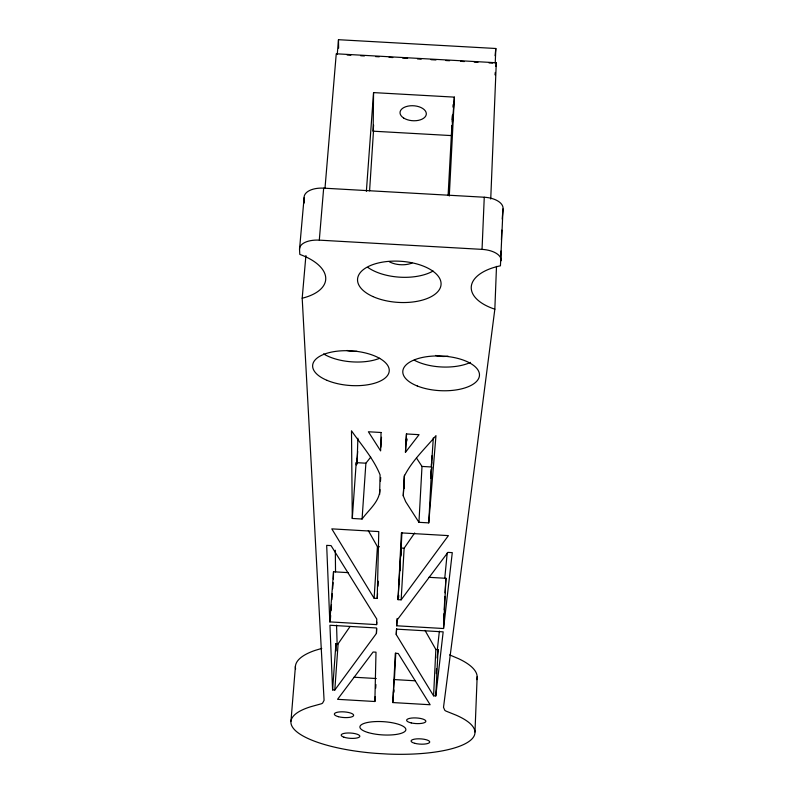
<?xml version="1.0" encoding="UTF-8"?>
<svg xmlns="http://www.w3.org/2000/svg" width="794" height="794" viewBox="0 0 794 794"><rect width="100%" height="100%" fill="white"/><g stroke="black" fill="none" stroke-linecap="round" stroke-linejoin="round"><path stroke-width="1.19" d="M357.052 463.746L357.886 438.219M454.376 97.126L451.488 135.595L373.15 131.189L373.567 92.6L454.376 97.126L449.285 196.009M374.867 701.509L375.999 652.182L373.091 652.013L337.559 699.325L374.867 701.509L375.165 696.675M376.425 633.443L376.555 627.975L329.947 625.255L332.587 689.907L334.8 690.036L376.425 633.443L376.733 628.6M376.634 624.62L376.763 619.022L331.048 545.607L326.681 545.359L329.808 621.891L376.634 624.62L376.783 622.178M377.229 598.448L378.768 531.583L331.793 528.864L374.113 598.269L377.229 598.448L377.547 593.535M379.621 494.493L380.078 474.862C373.498 458.505 361.478 445.106 351.494 430.795L352.278 518.462L362.074 519.028C368.585 509.927 379.681 501.649 379.939 489.62M500.617 260.879L500.994 251.043M501.411 239.977L501.778 230.131M502.195 219.065L503.029 208.931A19.949 10.53 2.1 0 0 484.261 197.23L323.664 188.158A19.939 10.511 5.2 0 0 304.112 197.686L299.527 249.316L299.804 254.408A52.116 25.517 5.7 0 1 302.196 298.216L324.081 700.338L322.562 703.156A15.582 4.645 4.1 0 1 321.292 703.802L310.93 706.67A92.193 26.559 3.5 0 0 298.613 733.199A92.193 26.559 3.5 0 0 376.098 753.377L387.79 754.062A92.193 26.559 3.5 0 0 466.485 743.045A92.193 26.559 3.5 0 0 456.143 715.176L446.029 711.106A15.602 4.655 2.8 0 1 444.809 710.322L443.509 707.325L494.841 309.184L496.498 266.367M494.841 309.184A50.588 24.822 1.5 0 1 471.338 286.138A50.588 24.822 1.5 0 1 500.438 265.801L503.029 208.931M474.981 731.989L477.164 676.667M495.228 63.282L495.833 48.494L338.482 39.7L337.252 54.439M490.732 199.046L496.29 62.746L336.249 53.794L324.984 188.436M501.083 260.76A20.207 10.183 2.2 0 0 482.047 249.376L484.261 197.23M443.578 623.31L444.044 613.554M444.213 609.891L444.858 596.473M445.027 592.81L445.94 578.3L428.889 577.317M443.548 628.52L452.282 552.634L447.915 552.376L396.99 620.193L396.702 625.791L443.548 628.52L445.94 578.3M433.584 695.812L396.256 634.595L396.534 629.136L443.171 631.855L435.797 695.941L433.584 695.812L435.856 649.492L424.988 630.357M436.283 673.61L436.521 668.816M435.797 695.941L438.05 649.621L435.856 649.492M392.822 702.561L395.313 653.303L398.221 653.482L430.14 704.744L392.822 702.561L394.171 679.565L415.202 680.795M398.022 599.659L401.397 532.893L448.402 535.613L401.149 599.837L398.022 599.659L401.049 548.029L404.136 548.207L414.637 533.002M403.263 495.853L404.255 476.251C411.977 460.768 424.959 448.759 435.966 435.648L428.75 522.879L418.944 522.313L405.684 501.689L403.263 495.853L404.483 475.169M405.466 452.312L406.389 433.951L419.063 434.675L405.466 452.312L406.558 433.742M393.477 693.182L393.606 690.701M399.938 569.715L400.245 563.69M400.623 556.455L400.99 549.23M406.508 441.097L406.627 438.655L406.488 441.097M393.764 692.289L393.893 689.827M394.39 680.011L395.779 653.025M398.598 597.803L398.727 595.351M399.293 584.305L399.481 580.622L399.213 584.265M399.978 570.797L400.295 564.633M400.732 556.008L401.933 532.585M404.206 488.211L404.325 485.749M406.597 441.375L406.727 438.913M430.755 477.899L431.211 469.254M431.41 467.051L433.306 437.911M428.75 522.879L431.678 466.991L422.001 466.435L416.503 458.039M451.865 126.057L448.114 195.274M452.183 119.973L452.431 115.12M451.488 135.595L451.994 125.7M452.183 121.988L452.511 115.805M452.957 107.14L453.086 104.669M418.944 522.313L422.001 466.435M401.149 599.837L404.136 548.207M406.3 441.583L406.439 439.102M404.067 487.456L404.206 485.005M396.702 625.791L397.129 618.447M398.28 598.031L398.429 595.569M399.074 584.483L399.362 579.56M396.256 634.595L396.613 628.54M432.005 455.716L431.41 465.542L431.648 462.505M369.577 190.838L373.547 130.156M375.691 688.2L375.919 684.567M380.485 481.114L380.723 477.462M374.113 598.269L377.418 546.659L368.277 530.561M378.013 586.161L378.321 581.248M380.872 447.171L381.507 437.266M362.074 519.028L365.885 463.2L370.729 457.146M352.278 518.462L356.218 462.644L365.885 463.2M356.774 464.401L357.687 451.449M366.371 191.324L373.567 92.6M332.587 689.907L335.931 643.666L338.115 643.795L350.065 626.506M373.15 131.189L373.597 125.015M334.8 690.036L338.115 643.795M329.808 621.891L333.52 571.779L348.139 572.633M330.215 621.603L330.671 615.519M331.029 610.646L331.475 604.562M331.842 599.688L332.289 593.604M332.656 588.731L333.103 582.637M333.371 578.985L333.52 571.779M290.971 721.2L295.447 666.047M430.775 478.137L431.678 466.991M299.527 249.316A20.207 10.173 5.1 0 1 319.297 240.145L323.664 188.158M302.196 298.216L305.908 255.539M447.211 553.031L444.769 578.26M495.079 55.699L495.833 48.494M495.009 74.854L495.267 72.433M495.903 66.378L496.29 62.746M439.37 631.131L437.385 649.303M437.117 658.028L438.05 649.621M321.769 648.42L315.268 650.346A91.042 28.524 3.5 0 0 295.596 669.044M347.127 54.994L350.829 55.203M360.704 55.759L364.406 55.957M375.512 56.582L379.214 56.791M389.09 57.347L392.792 57.545M402.667 58.101L407.6 58.379M417.475 58.935L421.177 59.143M431.053 59.689L435.985 59.967M445.861 60.523L449.563 60.731M460.669 61.346L464.371 61.555M474.246 62.111L477.948 62.319M489.054 62.934L492.756 63.143M319.297 240.145L482.047 249.376M377.418 546.659L379.482 546.778M354.035 677.222L376.296 678.523M449.603 654.891L458.624 658.712A91.042 28.524 3.5 0 1 476.787 679.634M304.112 197.686L304.37 202.946M335.931 643.666L336.17 650.931M337.152 644.688L336.547 625.146M338.482 39.7L338.621 48.156M335.534 571.918L335.316 550.222M356.218 462.644L356.228 464.937M357.211 458.217L357.221 461.274M470.485 362.382A38.172 17.657 2.9 0 1 414.26 360.178M379.691 358.273A38.172 17.637 4.3 0 1 323.595 353.916M433.087 271.032A41.586 20.952 3.6 0 1 367.979 267.489M448.034 356.159A14.818 6.848 2.9 0 1 435.598 355.444M356.963 351.295A14.818 6.848 4.3 0 1 346.928 350.462M411.997 263.012A16.138 8.129 3.6 0 1 389.328 261.732M381.051 432.492L380.624 450.883L368.386 431.767L381.051 432.492M417.297 385.993A38.4 17.339 2.9 0 0 479.07 377.418A38.4 17.339 2.9 0 0 427.003 356.655A38.4 17.339 2.9 0 0 417.297 385.993M326.989 380.336A38.39 17.319 4.2 0 0 388.802 373.051A38.39 17.319 4.2 0 0 337.013 351.206A38.39 17.319 4.2 0 0 326.989 380.336M372.793 296.509A41.854 20.604 3.6 0 0 440.521 287.16A41.854 20.604 3.6 0 0 384.554 261.822A41.854 20.604 3.6 0 0 372.793 296.509M403.61 117.988A13.161 7.493 3.6 0 0 425.763 115.944A13.161 7.493 3.6 0 0 410.161 105.81A13.161 7.493 3.6 0 0 403.61 117.988M338.442 716.694A9.667 2.829 3.8 0 0 353.608 715.543A9.667 2.829 3.8 0 0 339.941 711.89A9.667 2.829 3.8 0 0 338.442 716.694M411.232 722.917A9.647 2.819 3.2 0 0 425.862 721.319A9.647 2.819 3.2 0 0 411.61 718.054A9.647 2.819 3.2 0 0 411.232 722.917M414.845 743.333A9.339 2.64 3.2 0 0 429.673 742.271A9.339 2.64 3.2 0 0 416.731 738.877A9.339 2.64 3.2 0 0 414.845 743.333M343.961 737.189A9.359 2.65 3.7 0 0 359.553 736.901A9.359 2.65 3.7 0 0 348.02 732.981A9.359 2.65 3.7 0 0 343.961 737.189M368.138 732.554A23.026 6.63 3.5 0 0 405.536 730.679A23.026 6.63 3.5 0 0 374.976 721.607A23.026 6.63 3.5 0 0 368.138 732.554"/></g></svg>
